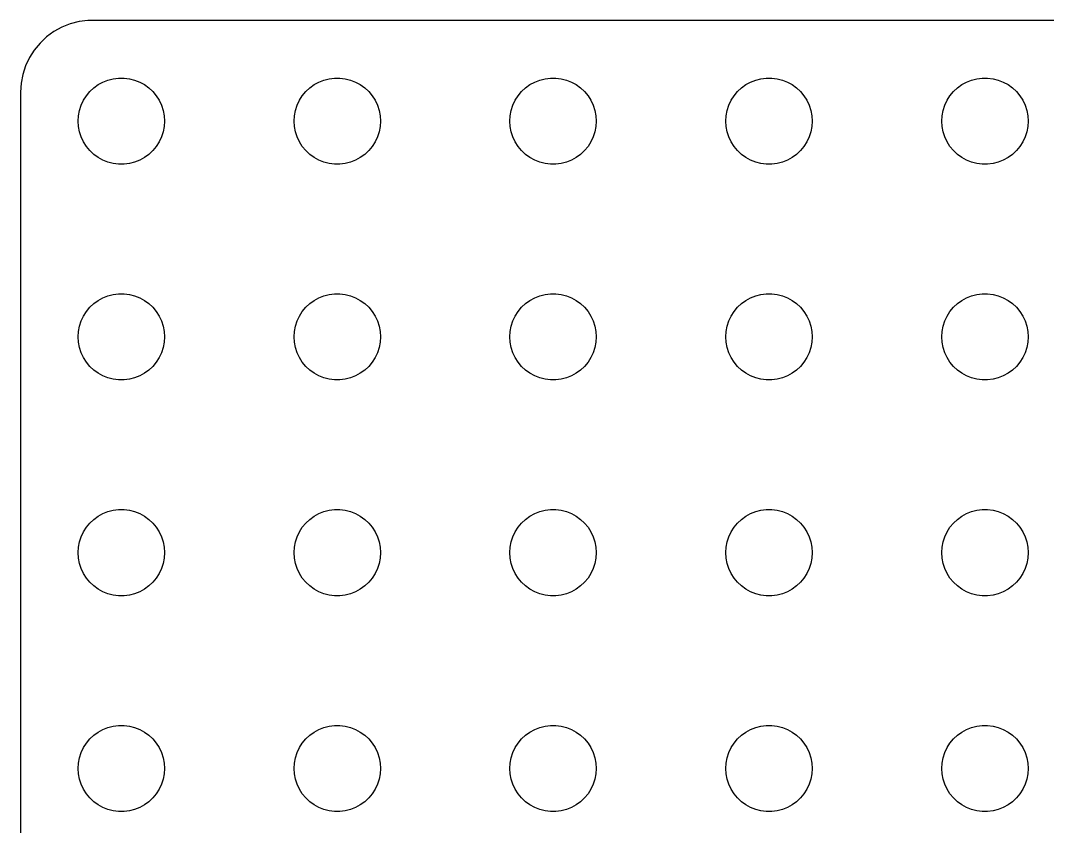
# Model space of a CAD drawing. Header units: metres. Extents: x -134 to 134, y 518 to 1078.
# Drawn here: x -134.5 to -63.2, y 680 to 736 of the extents above; entities that cross this region are included whole.
import ezdxf

# ---------------------------------------------------------------- set-up
doc = ezdxf.new("R2010")
doc.units = ezdxf.units.M

msp = doc.modelspace()

# ---------------------------------------------------------------- linework, layer by layer
for p, q in [((-131.045, 735.755), (-131.629, 735.524)), ((-130.437, 735.911), (-131.045, 735.755)), ((-129.814, 735.99), (-130.437, 735.911)), ((129.814, 735.99), (-129.814, 735.99)), ((-132.179, 735.222), (-132.687, 734.853)), ((-131.629, 735.524), (-132.179, 735.222)), ((-133.145, 734.423), (-133.545, 733.939)), ((-132.687, 734.853), (-133.145, 734.423)), ((-133.545, 733.939), (-133.882, 733.409)), ((-134.149, 732.841), (-134.343, 732.243)), ((-133.882, 733.409), (-134.149, 732.841)), ((-134.343, 732.243), (-134.461, 731.627)), ((-134.461, 731.627), (-134.5, 731)), ((-129.687, 731.054), (-129.412, 731.312)), ((-129.412, 731.312), (-129.107, 731.533)), ((-129.107, 731.533), (-128.777, 731.714)), ((-128.777, 731.714), (-128.427, 731.853)), ((-128.427, 731.853), (-128.062, 731.947)), ((-128.062, 731.947), (-127.688, 731.994)), ((-127.688, 731.994), (-127.312, 731.994)), ((-127.312, 731.994), (-126.938, 731.947)), ((-126.938, 731.947), (-126.573, 731.853)), ((-126.573, 731.853), (-126.223, 731.714)), ((-126.223, 731.714), (-125.893, 731.533)), ((-125.893, 731.533), (-125.588, 731.312)), ((-125.588, 731.312), (-125.313, 731.054)), ((-114.687, 731.054), (-114.412, 731.312)), ((-114.412, 731.312), (-114.107, 731.533)), ((-114.107, 731.533), (-113.777, 731.714)), ((-113.777, 731.714), (-113.427, 731.853)), ((-113.427, 731.853), (-113.062, 731.947)), ((-113.062, 731.947), (-112.688, 731.994)), ((-112.688, 731.994), (-112.312, 731.994)), ((-112.312, 731.994), (-111.938, 731.947)), ((-111.938, 731.947), (-111.573, 731.853)), ((-111.573, 731.853), (-111.223, 731.714)), ((-111.223, 731.714), (-110.893, 731.533)), ((-110.893, 731.533), (-110.588, 731.312)), ((-110.588, 731.312), (-110.313, 731.054)), ((-99.6869, 731.054), (-99.4123, 731.312)), ((-99.4123, 731.312), (-99.1075, 731.533)), ((-99.1075, 731.533), (-98.7773, 731.714)), ((-98.7773, 731.714), (-98.427, 731.853)), ((-98.427, 731.853), (-98.0621, 731.947)), ((-98.0621, 731.947), (-97.6884, 731.994)), ((-97.6884, 731.994), (-97.3116, 731.994)), ((-97.3116, 731.994), (-96.9379, 731.947)), ((-96.9379, 731.947), (-96.573, 731.853)), ((-96.573, 731.853), (-96.2227, 731.714)), ((-96.2227, 731.714), (-95.8925, 731.533)), ((-95.8925, 731.533), (-95.5877, 731.312)), ((-95.5877, 731.312), (-95.3131, 731.054)), ((-84.6869, 731.054), (-84.4123, 731.312)), ((-84.4123, 731.312), (-84.1075, 731.533)), ((-84.1075, 731.533), (-83.7773, 731.714)), ((-83.7773, 731.714), (-83.427, 731.853)), ((-83.427, 731.853), (-83.0621, 731.947)), ((-83.0621, 731.947), (-82.6884, 731.994)), ((-82.6884, 731.994), (-82.3116, 731.994)), ((-82.3116, 731.994), (-81.9379, 731.947)), ((-81.9379, 731.947), (-81.573, 731.853)), ((-81.573, 731.853), (-81.2227, 731.714)), ((-81.2227, 731.714), (-80.8925, 731.533)), ((-80.8925, 731.533), (-80.5877, 731.312)), ((-80.5877, 731.312), (-80.3131, 731.054)), ((-69.6869, 731.054), (-69.4123, 731.312)), ((-69.4123, 731.312), (-69.1075, 731.533)), ((-69.1075, 731.533), (-68.7773, 731.714)), ((-68.7773, 731.714), (-68.427, 731.853)), ((-68.427, 731.853), (-68.0621, 731.947)), ((-68.0621, 731.947), (-67.6884, 731.994)), ((-67.6884, 731.994), (-67.3116, 731.994)), ((-67.3116, 731.994), (-66.9379, 731.947)), ((-66.9379, 731.947), (-66.573, 731.853)), ((-66.573, 731.853), (-66.2227, 731.714)), ((-66.2227, 731.714), (-65.8925, 731.533)), ((-65.8925, 731.533), (-65.5877, 731.312)), ((-65.5877, 731.312), (-65.3131, 731.054)), ((-134.5, 731), (-134.5, 637)), ((-130.129, 730.445), (-129.927, 730.763)), ((-129.927, 730.763), (-129.687, 731.054)), ((-125.313, 731.054), (-125.073, 730.763)), ((-125.073, 730.763), (-124.871, 730.445)), ((-115.129, 730.445), (-114.927, 730.763)), ((-114.927, 730.763), (-114.687, 731.054)), ((-110.313, 731.054), (-110.073, 730.763)), ((-110.073, 730.763), (-109.871, 730.445)), ((-100.129, 730.445), (-99.927, 730.763)), ((-99.927, 730.763), (-99.6869, 731.054)), ((-95.3131, 731.054), (-95.073, 730.763)), ((-95.073, 730.763), (-94.8711, 730.445)), ((-85.1289, 730.445), (-84.927, 730.763)), ((-84.927, 730.763), (-84.6869, 731.054)), ((-80.3131, 731.054), (-80.073, 730.763)), ((-80.073, 730.763), (-79.8711, 730.445)), ((-70.1289, 730.445), (-69.927, 730.763)), ((-69.927, 730.763), (-69.6869, 731.054)), ((-65.3131, 731.054), (-65.073, 730.763)), ((-65.073, 730.763), (-64.8711, 730.445)), ((-130.406, 729.746), (-130.289, 730.104)), ((-130.289, 730.104), (-130.129, 730.445)), ((-124.871, 730.445), (-124.711, 730.104)), ((-124.711, 730.104), (-124.594, 729.746)), ((-115.406, 729.746), (-115.289, 730.104)), ((-115.289, 730.104), (-115.129, 730.445)), ((-109.871, 730.445), (-109.711, 730.104)), ((-109.711, 730.104), (-109.594, 729.746)), ((-100.406, 729.746), (-100.289, 730.104)), ((-100.289, 730.104), (-100.129, 730.445)), ((-94.8711, 730.445), (-94.7107, 730.104)), ((-94.7107, 730.104), (-94.5943, 729.746)), ((-85.4057, 729.746), (-85.2893, 730.104)), ((-85.2893, 730.104), (-85.1289, 730.445)), ((-79.8711, 730.445), (-79.7107, 730.104)), ((-79.7107, 730.104), (-79.5943, 729.746)), ((-70.4057, 729.746), (-70.2893, 730.104)), ((-70.2893, 730.104), (-70.1289, 730.445)), ((-64.8711, 730.445), (-64.7107, 730.104)), ((-64.7107, 730.104), (-64.5943, 729.746)), ((-130.5, 729), (-130.476, 729.376)), ((-130.476, 729.376), (-130.406, 729.746)), ((-124.594, 729.746), (-124.524, 729.376)), ((-124.524, 729.376), (-124.5, 729)), ((-115.5, 729), (-115.476, 729.376)), ((-115.476, 729.376), (-115.406, 729.746)), ((-109.594, 729.746), (-109.524, 729.376)), ((-109.524, 729.376), (-109.5, 729)), ((-100.5, 729), (-100.476, 729.376)), ((-100.476, 729.376), (-100.406, 729.746)), ((-94.5943, 729.746), (-94.5237, 729.376)), ((-94.5237, 729.376), (-94.5, 729)), ((-85.5, 729), (-85.4763, 729.376)), ((-85.4763, 729.376), (-85.4057, 729.746)), ((-79.5943, 729.746), (-79.5237, 729.376)), ((-79.5237, 729.376), (-79.5, 729)), ((-70.5, 729), (-70.4763, 729.376)), ((-70.4763, 729.376), (-70.4057, 729.746)), ((-64.5943, 729.746), (-64.5237, 729.376)), ((-64.5237, 729.376), (-64.5, 729)), ((-130.476, 728.624), (-130.5, 729)), ((-130.406, 728.254), (-130.476, 728.624)), ((-124.524, 728.624), (-124.594, 728.254)), ((-124.5, 729), (-124.524, 728.624)), ((-115.476, 728.624), (-115.5, 729)), ((-115.406, 728.254), (-115.476, 728.624)), ((-109.524, 728.624), (-109.594, 728.254)), ((-109.5, 729), (-109.524, 728.624)), ((-100.476, 728.624), (-100.5, 729)), ((-100.406, 728.254), (-100.476, 728.624)), ((-94.5237, 728.624), (-94.5943, 728.254)), ((-94.5, 729), (-94.5237, 728.624)), ((-85.4763, 728.624), (-85.5, 729)), ((-85.4057, 728.254), (-85.4763, 728.624)), ((-79.5237, 728.624), (-79.5943, 728.254)), ((-79.5, 729), (-79.5237, 728.624)), ((-70.4763, 728.624), (-70.5, 729)), ((-70.4057, 728.254), (-70.4763, 728.624)), ((-64.5237, 728.624), (-64.5943, 728.254)), ((-64.5, 729), (-64.5237, 728.624)), ((-130.289, 727.896), (-130.406, 728.254)), ((-130.129, 727.555), (-130.289, 727.896)), ((-124.711, 727.896), (-124.871, 727.555)), ((-124.594, 728.254), (-124.711, 727.896)), ((-115.289, 727.896), (-115.406, 728.254)), ((-115.129, 727.555), (-115.289, 727.896)), ((-109.711, 727.896), (-109.871, 727.555)), ((-109.594, 728.254), (-109.711, 727.896)), ((-100.289, 727.896), (-100.406, 728.254)), ((-100.129, 727.555), (-100.289, 727.896)), ((-94.7107, 727.896), (-94.8711, 727.555)), ((-94.5943, 728.254), (-94.7107, 727.896)), ((-85.2893, 727.896), (-85.4057, 728.254)), ((-85.1289, 727.555), (-85.2893, 727.896)), ((-79.7107, 727.896), (-79.8711, 727.555)), ((-79.5943, 728.254), (-79.7107, 727.896)), ((-70.2893, 727.896), (-70.4057, 728.254)), ((-70.1289, 727.555), (-70.2893, 727.896)), ((-64.7107, 727.896), (-64.8711, 727.555)), ((-64.5943, 728.254), (-64.7107, 727.896)), ((-129.927, 727.237), (-130.129, 727.555)), ((-129.687, 726.946), (-129.927, 727.237)), ((-125.073, 727.237), (-125.313, 726.946)), ((-124.871, 727.555), (-125.073, 727.237)), ((-114.927, 727.237), (-115.129, 727.555)), ((-114.687, 726.946), (-114.927, 727.237)), ((-110.073, 727.237), (-110.313, 726.946)), ((-109.871, 727.555), (-110.073, 727.237)), ((-99.927, 727.237), (-100.129, 727.555)), ((-99.6869, 726.946), (-99.927, 727.237)), ((-95.073, 727.237), (-95.3131, 726.946)), ((-94.8711, 727.555), (-95.073, 727.237)), ((-84.927, 727.237), (-85.1289, 727.555)), ((-84.6869, 726.946), (-84.927, 727.237)), ((-80.073, 727.237), (-80.3131, 726.946)), ((-79.8711, 727.555), (-80.073, 727.237)), ((-69.927, 727.237), (-70.1289, 727.555)), ((-69.6869, 726.946), (-69.927, 727.237)), ((-65.073, 727.237), (-65.3131, 726.946)), ((-64.8711, 727.555), (-65.073, 727.237)), ((-129.412, 726.688), (-129.687, 726.946)), ((-129.107, 726.467), (-129.412, 726.688)), ((-128.777, 726.286), (-129.107, 726.467)), ((-125.893, 726.467), (-126.223, 726.286)), ((-125.588, 726.688), (-125.893, 726.467)), ((-125.313, 726.946), (-125.588, 726.688)), ((-114.412, 726.688), (-114.687, 726.946)), ((-114.107, 726.467), (-114.412, 726.688)), ((-113.777, 726.286), (-114.107, 726.467)), ((-110.893, 726.467), (-111.223, 726.286)), ((-110.588, 726.688), (-110.893, 726.467)), ((-110.313, 726.946), (-110.588, 726.688)), ((-99.4123, 726.688), (-99.6869, 726.946)), ((-99.1075, 726.467), (-99.4123, 726.688)), ((-98.7773, 726.286), (-99.1075, 726.467)), ((-95.8925, 726.467), (-96.2227, 726.286)), ((-95.5877, 726.688), (-95.8925, 726.467)), ((-95.3131, 726.946), (-95.5877, 726.688)), ((-84.4123, 726.688), (-84.6869, 726.946)), ((-84.1075, 726.467), (-84.4123, 726.688)), ((-83.7773, 726.286), (-84.1075, 726.467)), ((-80.8925, 726.467), (-81.2227, 726.286)), ((-80.5877, 726.688), (-80.8925, 726.467)), ((-80.3131, 726.946), (-80.5877, 726.688)), ((-69.4123, 726.688), (-69.6869, 726.946)), ((-69.1075, 726.467), (-69.4123, 726.688)), ((-68.7773, 726.286), (-69.1075, 726.467)), ((-65.8925, 726.467), (-66.2227, 726.286)), ((-65.5877, 726.688), (-65.8925, 726.467)), ((-65.3131, 726.946), (-65.5877, 726.688)), ((-128.427, 726.147), (-128.777, 726.286)), ((-128.062, 726.053), (-128.427, 726.147)), ((-127.688, 726.006), (-128.062, 726.053)), ((-127.312, 726.006), (-127.688, 726.006)), ((-126.938, 726.053), (-127.312, 726.006)), ((-126.573, 726.147), (-126.938, 726.053)), ((-126.223, 726.286), (-126.573, 726.147)), ((-113.427, 726.147), (-113.777, 726.286)), ((-113.062, 726.053), (-113.427, 726.147)), ((-112.688, 726.006), (-113.062, 726.053)), ((-112.312, 726.006), (-112.688, 726.006)), ((-111.938, 726.053), (-112.312, 726.006)), ((-111.573, 726.147), (-111.938, 726.053)), ((-111.223, 726.286), (-111.573, 726.147)), ((-98.427, 726.147), (-98.7773, 726.286)), ((-98.0621, 726.053), (-98.427, 726.147)), ((-97.6884, 726.006), (-98.0621, 726.053)), ((-97.3116, 726.006), (-97.6884, 726.006)), ((-96.9379, 726.053), (-97.3116, 726.006)), ((-96.573, 726.147), (-96.9379, 726.053)), ((-96.2227, 726.286), (-96.573, 726.147)), ((-83.427, 726.147), (-83.7773, 726.286)), ((-83.0621, 726.053), (-83.427, 726.147)), ((-82.6884, 726.006), (-83.0621, 726.053)), ((-82.3116, 726.006), (-82.6884, 726.006)), ((-81.9379, 726.053), (-82.3116, 726.006)), ((-81.573, 726.147), (-81.9379, 726.053)), ((-81.2227, 726.286), (-81.573, 726.147)), ((-68.427, 726.147), (-68.7773, 726.286)), ((-68.0621, 726.053), (-68.427, 726.147)), ((-67.6884, 726.006), (-68.0621, 726.053)), ((-67.3116, 726.006), (-67.6884, 726.006)), ((-66.9379, 726.053), (-67.3116, 726.006)), ((-66.573, 726.147), (-66.9379, 726.053)), ((-66.2227, 726.286), (-66.573, 726.147)), ((-129.687, 716.054), (-129.412, 716.312)), ((-129.412, 716.312), (-129.107, 716.533)), ((-129.107, 716.533), (-128.777, 716.714)), ((-128.777, 716.714), (-128.427, 716.853)), ((-128.427, 716.853), (-128.062, 716.947)), ((-128.062, 716.947), (-127.688, 716.994)), ((-127.688, 716.994), (-127.312, 716.994)), ((-127.312, 716.994), (-126.938, 716.947)), ((-126.938, 716.947), (-126.573, 716.853)), ((-126.573, 716.853), (-126.223, 716.714)), ((-126.223, 716.714), (-125.893, 716.533)), ((-125.893, 716.533), (-125.588, 716.312)), ((-125.588, 716.312), (-125.313, 716.054)), ((-114.687, 716.054), (-114.412, 716.312)), ((-114.412, 716.312), (-114.107, 716.533)), ((-114.107, 716.533), (-113.777, 716.714)), ((-113.777, 716.714), (-113.427, 716.853)), ((-113.427, 716.853), (-113.062, 716.947)), ((-113.062, 716.947), (-112.688, 716.994)), ((-112.688, 716.994), (-112.312, 716.994)), ((-112.312, 716.994), (-111.938, 716.947)), ((-111.938, 716.947), (-111.573, 716.853)), ((-111.573, 716.853), (-111.223, 716.714)), ((-111.223, 716.714), (-110.893, 716.533)), ((-110.893, 716.533), (-110.588, 716.312)), ((-110.588, 716.312), (-110.313, 716.054)), ((-99.6869, 716.054), (-99.4123, 716.312)), ((-99.4123, 716.312), (-99.1075, 716.533)), ((-99.1075, 716.533), (-98.7773, 716.714)), ((-98.7773, 716.714), (-98.427, 716.853)), ((-98.427, 716.853), (-98.0621, 716.947)), ((-98.0621, 716.947), (-97.6884, 716.994)), ((-97.6884, 716.994), (-97.3116, 716.994)), ((-97.3116, 716.994), (-96.9379, 716.947)), ((-96.9379, 716.947), (-96.573, 716.853)), ((-96.573, 716.853), (-96.2227, 716.714)), ((-96.2227, 716.714), (-95.8925, 716.533)), ((-95.8925, 716.533), (-95.5877, 716.312)), ((-95.5877, 716.312), (-95.3131, 716.054)), ((-84.6869, 716.054), (-84.4123, 716.312)), ((-84.4123, 716.312), (-84.1075, 716.533)), ((-84.1075, 716.533), (-83.7773, 716.714)), ((-83.7773, 716.714), (-83.427, 716.853)), ((-83.427, 716.853), (-83.0621, 716.947)), ((-83.0621, 716.947), (-82.6884, 716.994)), ((-82.6884, 716.994), (-82.3116, 716.994)), ((-82.3116, 716.994), (-81.9379, 716.947)), ((-81.9379, 716.947), (-81.573, 716.853)), ((-81.573, 716.853), (-81.2227, 716.714)), ((-81.2227, 716.714), (-80.8925, 716.533)), ((-80.8925, 716.533), (-80.5877, 716.312)), ((-80.5877, 716.312), (-80.3131, 716.054)), ((-69.6869, 716.054), (-69.4123, 716.312)), ((-69.4123, 716.312), (-69.1075, 716.533)), ((-69.1075, 716.533), (-68.7773, 716.714)), ((-68.7773, 716.714), (-68.427, 716.853)), ((-68.427, 716.853), (-68.0621, 716.947)), ((-68.0621, 716.947), (-67.6884, 716.994)), ((-67.6884, 716.994), (-67.3116, 716.994)), ((-67.3116, 716.994), (-66.9379, 716.947)), ((-66.9379, 716.947), (-66.573, 716.853)), ((-66.573, 716.853), (-66.2227, 716.714)), ((-66.2227, 716.714), (-65.8925, 716.533)), ((-65.8925, 716.533), (-65.5877, 716.312)), ((-65.5877, 716.312), (-65.3131, 716.054)), ((-130.129, 715.445), (-129.927, 715.763)), ((-129.927, 715.763), (-129.687, 716.054)), ((-125.313, 716.054), (-125.073, 715.763)), ((-125.073, 715.763), (-124.871, 715.445)), ((-115.129, 715.445), (-114.927, 715.763)), ((-114.927, 715.763), (-114.687, 716.054)), ((-110.313, 716.054), (-110.073, 715.763)), ((-110.073, 715.763), (-109.871, 715.445)), ((-100.129, 715.445), (-99.927, 715.763)), ((-99.927, 715.763), (-99.6869, 716.054)), ((-95.3131, 716.054), (-95.073, 715.763)), ((-95.073, 715.763), (-94.8711, 715.445)), ((-85.1289, 715.445), (-84.927, 715.763)), ((-84.927, 715.763), (-84.6869, 716.054)), ((-80.3131, 716.054), (-80.073, 715.763)), ((-80.073, 715.763), (-79.8711, 715.445)), ((-70.1289, 715.445), (-69.927, 715.763)), ((-69.927, 715.763), (-69.6869, 716.054)), ((-65.3131, 716.054), (-65.073, 715.763)), ((-65.073, 715.763), (-64.8711, 715.445)), ((-130.406, 714.746), (-130.289, 715.104)), ((-130.289, 715.104), (-130.129, 715.445)), ((-124.871, 715.445), (-124.711, 715.104)), ((-124.711, 715.104), (-124.594, 714.746)), ((-115.406, 714.746), (-115.289, 715.104)), ((-115.289, 715.104), (-115.129, 715.445)), ((-109.871, 715.445), (-109.711, 715.104)), ((-109.711, 715.104), (-109.594, 714.746)), ((-100.406, 714.746), (-100.289, 715.104)), ((-100.289, 715.104), (-100.129, 715.445)), ((-94.8711, 715.445), (-94.7107, 715.104)), ((-94.7107, 715.104), (-94.5943, 714.746)), ((-85.4057, 714.746), (-85.2893, 715.104)), ((-85.2893, 715.104), (-85.1289, 715.445)), ((-79.8711, 715.445), (-79.7107, 715.104)), ((-79.7107, 715.104), (-79.5943, 714.746)), ((-70.4057, 714.746), (-70.2893, 715.104)), ((-70.2893, 715.104), (-70.1289, 715.445)), ((-64.8711, 715.445), (-64.7107, 715.104)), ((-64.7107, 715.104), (-64.5943, 714.746)), ((-130.5, 714), (-130.476, 714.376)), ((-130.476, 714.376), (-130.406, 714.746)), ((-124.594, 714.746), (-124.524, 714.376)), ((-124.524, 714.376), (-124.5, 714)), ((-115.5, 714), (-115.476, 714.376)), ((-115.476, 714.376), (-115.406, 714.746)), ((-109.594, 714.746), (-109.524, 714.376)), ((-109.524, 714.376), (-109.5, 714)), ((-100.5, 714), (-100.476, 714.376)), ((-100.476, 714.376), (-100.406, 714.746)), ((-94.5943, 714.746), (-94.5237, 714.376)), ((-94.5237, 714.376), (-94.5, 714)), ((-85.5, 714), (-85.4763, 714.376)), ((-85.4763, 714.376), (-85.4057, 714.746)), ((-79.5943, 714.746), (-79.5237, 714.376)), ((-79.5237, 714.376), (-79.5, 714)), ((-70.5, 714), (-70.4763, 714.376)), ((-70.4763, 714.376), (-70.4057, 714.746)), ((-64.5943, 714.746), (-64.5237, 714.376)), ((-64.5237, 714.376), (-64.5, 714)), ((-130.476, 713.624), (-130.5, 714)), ((-130.406, 713.254), (-130.476, 713.624)), ((-124.524, 713.624), (-124.594, 713.254)), ((-124.5, 714), (-124.524, 713.624)), ((-115.476, 713.624), (-115.5, 714)), ((-115.406, 713.254), (-115.476, 713.624)), ((-109.524, 713.624), (-109.594, 713.254)), ((-109.5, 714), (-109.524, 713.624)), ((-100.476, 713.624), (-100.5, 714)), ((-100.406, 713.254), (-100.476, 713.624)), ((-94.5237, 713.624), (-94.5943, 713.254)), ((-94.5, 714), (-94.5237, 713.624)), ((-85.4763, 713.624), (-85.5, 714)), ((-85.4057, 713.254), (-85.4763, 713.624)), ((-79.5237, 713.624), (-79.5943, 713.254)), ((-79.5, 714), (-79.5237, 713.624)), ((-70.4763, 713.624), (-70.5, 714)), ((-70.4057, 713.254), (-70.4763, 713.624)), ((-64.5237, 713.624), (-64.5943, 713.254)), ((-64.5, 714), (-64.5237, 713.624)), ((-130.289, 712.896), (-130.406, 713.254)), ((-130.129, 712.555), (-130.289, 712.896)), ((-124.711, 712.896), (-124.871, 712.555)), ((-124.594, 713.254), (-124.711, 712.896)), ((-115.289, 712.896), (-115.406, 713.254)), ((-115.129, 712.555), (-115.289, 712.896)), ((-109.711, 712.896), (-109.871, 712.555)), ((-109.594, 713.254), (-109.711, 712.896)), ((-100.289, 712.896), (-100.406, 713.254)), ((-100.129, 712.555), (-100.289, 712.896)), ((-94.7107, 712.896), (-94.8711, 712.555)), ((-94.5943, 713.254), (-94.7107, 712.896)), ((-85.2893, 712.896), (-85.4057, 713.254)), ((-85.1289, 712.555), (-85.2893, 712.896)), ((-79.7107, 712.896), (-79.8711, 712.555)), ((-79.5943, 713.254), (-79.7107, 712.896)), ((-70.2893, 712.896), (-70.4057, 713.254)), ((-70.1289, 712.555), (-70.2893, 712.896)), ((-64.7107, 712.896), (-64.8711, 712.555)), ((-64.5943, 713.254), (-64.7107, 712.896)), ((-129.927, 712.237), (-130.129, 712.555)), ((-129.687, 711.946), (-129.927, 712.237)), ((-125.073, 712.237), (-125.313, 711.946)), ((-124.871, 712.555), (-125.073, 712.237)), ((-114.927, 712.237), (-115.129, 712.555)), ((-114.687, 711.946), (-114.927, 712.237)), ((-110.073, 712.237), (-110.313, 711.946)), ((-109.871, 712.555), (-110.073, 712.237)), ((-99.927, 712.237), (-100.129, 712.555)), ((-99.6869, 711.946), (-99.927, 712.237)), ((-95.073, 712.237), (-95.3131, 711.946)), ((-94.8711, 712.555), (-95.073, 712.237)), ((-84.927, 712.237), (-85.1289, 712.555)), ((-84.6869, 711.946), (-84.927, 712.237)), ((-80.073, 712.237), (-80.3131, 711.946)), ((-79.8711, 712.555), (-80.073, 712.237)), ((-69.927, 712.237), (-70.1289, 712.555)), ((-69.6869, 711.946), (-69.927, 712.237)), ((-65.073, 712.237), (-65.3131, 711.946)), ((-64.8711, 712.555), (-65.073, 712.237)), ((-129.412, 711.688), (-129.687, 711.946)), ((-129.107, 711.467), (-129.412, 711.688)), ((-128.777, 711.286), (-129.107, 711.467)), ((-125.893, 711.467), (-126.223, 711.286)), ((-125.588, 711.688), (-125.893, 711.467)), ((-125.313, 711.946), (-125.588, 711.688)), ((-114.412, 711.688), (-114.687, 711.946)), ((-114.107, 711.467), (-114.412, 711.688)), ((-113.777, 711.286), (-114.107, 711.467)), ((-110.893, 711.467), (-111.223, 711.286)), ((-110.588, 711.688), (-110.893, 711.467)), ((-110.313, 711.946), (-110.588, 711.688)), ((-99.4123, 711.688), (-99.6869, 711.946)), ((-99.1075, 711.467), (-99.4123, 711.688)), ((-98.7773, 711.286), (-99.1075, 711.467)), ((-95.8925, 711.467), (-96.2227, 711.286)), ((-95.5877, 711.688), (-95.8925, 711.467)), ((-95.3131, 711.946), (-95.5877, 711.688)), ((-84.4123, 711.688), (-84.6869, 711.946)), ((-84.1075, 711.467), (-84.4123, 711.688)), ((-83.7773, 711.286), (-84.1075, 711.467)), ((-80.8925, 711.467), (-81.2227, 711.286)), ((-80.5877, 711.688), (-80.8925, 711.467)), ((-80.3131, 711.946), (-80.5877, 711.688)), ((-69.4123, 711.688), (-69.6869, 711.946)), ((-69.1075, 711.467), (-69.4123, 711.688)), ((-68.7773, 711.286), (-69.1075, 711.467)), ((-65.8925, 711.467), (-66.2227, 711.286)), ((-65.5877, 711.688), (-65.8925, 711.467)), ((-65.3131, 711.946), (-65.5877, 711.688)), ((-128.427, 711.147), (-128.777, 711.286)), ((-128.062, 711.053), (-128.427, 711.147)), ((-127.688, 711.006), (-128.062, 711.053)), ((-127.312, 711.006), (-127.688, 711.006)), ((-126.938, 711.053), (-127.312, 711.006)), ((-126.573, 711.147), (-126.938, 711.053)), ((-126.223, 711.286), (-126.573, 711.147)), ((-113.427, 711.147), (-113.777, 711.286)), ((-113.062, 711.053), (-113.427, 711.147)), ((-112.688, 711.006), (-113.062, 711.053)), ((-112.312, 711.006), (-112.688, 711.006)), ((-111.938, 711.053), (-112.312, 711.006)), ((-111.573, 711.147), (-111.938, 711.053)), ((-111.223, 711.286), (-111.573, 711.147)), ((-98.427, 711.147), (-98.7773, 711.286)), ((-98.0621, 711.053), (-98.427, 711.147)), ((-97.6884, 711.006), (-98.0621, 711.053)), ((-97.3116, 711.006), (-97.6884, 711.006)), ((-96.9379, 711.053), (-97.3116, 711.006)), ((-96.573, 711.147), (-96.9379, 711.053)), ((-96.2227, 711.286), (-96.573, 711.147)), ((-83.427, 711.147), (-83.7773, 711.286)), ((-83.0621, 711.053), (-83.427, 711.147)), ((-82.6884, 711.006), (-83.0621, 711.053)), ((-82.3116, 711.006), (-82.6884, 711.006)), ((-81.9379, 711.053), (-82.3116, 711.006)), ((-81.573, 711.147), (-81.9379, 711.053)), ((-81.2227, 711.286), (-81.573, 711.147)), ((-68.427, 711.147), (-68.7773, 711.286)), ((-68.0621, 711.053), (-68.427, 711.147)), ((-67.6884, 711.006), (-68.0621, 711.053)), ((-67.3116, 711.006), (-67.6884, 711.006)), ((-66.9379, 711.053), (-67.3116, 711.006)), ((-66.573, 711.147), (-66.9379, 711.053)), ((-66.2227, 711.286), (-66.573, 711.147)), ((-129.412, 701.312), (-129.107, 701.533)), ((-129.107, 701.533), (-128.777, 701.714)), ((-128.777, 701.714), (-128.427, 701.853)), ((-128.427, 701.853), (-128.062, 701.947)), ((-128.062, 701.947), (-127.688, 701.994)), ((-127.688, 701.994), (-127.312, 701.994)), ((-127.312, 701.994), (-126.938, 701.947)), ((-126.938, 701.947), (-126.573, 701.853)), ((-126.573, 701.853), (-126.223, 701.714)), ((-126.223, 701.714), (-125.893, 701.533)), ((-125.893, 701.533), (-125.588, 701.312)), ((-114.412, 701.312), (-114.107, 701.533)), ((-114.107, 701.533), (-113.777, 701.714)), ((-113.777, 701.714), (-113.427, 701.853)), ((-113.427, 701.853), (-113.062, 701.947)), ((-113.062, 701.947), (-112.688, 701.994)), ((-112.688, 701.994), (-112.312, 701.994)), ((-112.312, 701.994), (-111.938, 701.947)), ((-111.938, 701.947), (-111.573, 701.853)), ((-111.573, 701.853), (-111.223, 701.714)), ((-111.223, 701.714), (-110.893, 701.533)), ((-110.893, 701.533), (-110.588, 701.312)), ((-99.4123, 701.312), (-99.1075, 701.533)), ((-99.1075, 701.533), (-98.7773, 701.714)), ((-98.7773, 701.714), (-98.427, 701.853)), ((-98.427, 701.853), (-98.0621, 701.947)), ((-98.0621, 701.947), (-97.6884, 701.994)), ((-97.6884, 701.994), (-97.3116, 701.994)), ((-97.3116, 701.994), (-96.9379, 701.947)), ((-96.9379, 701.947), (-96.573, 701.853)), ((-96.573, 701.853), (-96.2227, 701.714)), ((-96.2227, 701.714), (-95.8925, 701.533)), ((-95.8925, 701.533), (-95.5877, 701.312)), ((-84.4123, 701.312), (-84.1075, 701.533)), ((-84.1075, 701.533), (-83.7773, 701.714)), ((-83.7773, 701.714), (-83.427, 701.853)), ((-83.427, 701.853), (-83.0621, 701.947)), ((-83.0621, 701.947), (-82.6884, 701.994)), ((-82.6884, 701.994), (-82.3116, 701.994)), ((-82.3116, 701.994), (-81.9379, 701.947)), ((-81.9379, 701.947), (-81.573, 701.853)), ((-81.573, 701.853), (-81.2227, 701.714)), ((-81.2227, 701.714), (-80.8925, 701.533)), ((-80.8925, 701.533), (-80.5877, 701.312)), ((-69.4123, 701.312), (-69.1075, 701.533)), ((-69.1075, 701.533), (-68.7773, 701.714)), ((-68.7773, 701.714), (-68.427, 701.853)), ((-68.427, 701.853), (-68.0621, 701.947)), ((-68.0621, 701.947), (-67.6884, 701.994)), ((-67.6884, 701.994), (-67.3116, 701.994)), ((-67.3116, 701.994), (-66.9379, 701.947)), ((-66.9379, 701.947), (-66.573, 701.853)), ((-66.573, 701.853), (-66.2227, 701.714)), ((-66.2227, 701.714), (-65.8925, 701.533)), ((-65.8925, 701.533), (-65.5877, 701.312)), ((-130.129, 700.445), (-129.927, 700.763)), ((-129.927, 700.763), (-129.687, 701.054)), ((-129.687, 701.054), (-129.412, 701.312)), ((-125.588, 701.312), (-125.313, 701.054)), ((-125.313, 701.054), (-125.073, 700.763)), ((-125.073, 700.763), (-124.871, 700.445)), ((-115.129, 700.445), (-114.927, 700.763)), ((-114.927, 700.763), (-114.687, 701.054)), ((-114.687, 701.054), (-114.412, 701.312)), ((-110.588, 701.312), (-110.313, 701.054)), ((-110.313, 701.054), (-110.073, 700.763)), ((-110.073, 700.763), (-109.871, 700.445)), ((-100.129, 700.445), (-99.927, 700.763)), ((-99.927, 700.763), (-99.6869, 701.054)), ((-99.6869, 701.054), (-99.4123, 701.312)), ((-95.5877, 701.312), (-95.3131, 701.054)), ((-95.3131, 701.054), (-95.073, 700.763)), ((-95.073, 700.763), (-94.8711, 700.445)), ((-85.1289, 700.445), (-84.927, 700.763)), ((-84.927, 700.763), (-84.6869, 701.054)), ((-84.6869, 701.054), (-84.4123, 701.312)), ((-80.5877, 701.312), (-80.3131, 701.054)), ((-80.3131, 701.054), (-80.073, 700.763)), ((-80.073, 700.763), (-79.8711, 700.445)), ((-70.1289, 700.445), (-69.927, 700.763)), ((-69.927, 700.763), (-69.6869, 701.054)), ((-69.6869, 701.054), (-69.4123, 701.312)), ((-65.5877, 701.312), (-65.3131, 701.054)), ((-65.3131, 701.054), (-65.073, 700.763)), ((-65.073, 700.763), (-64.8711, 700.445)), ((-130.406, 699.746), (-130.289, 700.104)), ((-130.289, 700.104), (-130.129, 700.445)), ((-124.871, 700.445), (-124.711, 700.104)), ((-124.711, 700.104), (-124.594, 699.746)), ((-115.406, 699.746), (-115.289, 700.104)), ((-115.289, 700.104), (-115.129, 700.445)), ((-109.871, 700.445), (-109.711, 700.104)), ((-109.711, 700.104), (-109.594, 699.746)), ((-100.406, 699.746), (-100.289, 700.104)), ((-100.289, 700.104), (-100.129, 700.445)), ((-94.8711, 700.445), (-94.7107, 700.104)), ((-94.7107, 700.104), (-94.5943, 699.746)), ((-85.4057, 699.746), (-85.2893, 700.104)), ((-85.2893, 700.104), (-85.1289, 700.445)), ((-79.8711, 700.445), (-79.7107, 700.104)), ((-79.7107, 700.104), (-79.5943, 699.746)), ((-70.4057, 699.746), (-70.2893, 700.104)), ((-70.2893, 700.104), (-70.1289, 700.445)), ((-64.8711, 700.445), (-64.7107, 700.104)), ((-64.7107, 700.104), (-64.5943, 699.746)), ((-130.5, 699), (-130.476, 699.376)), ((-130.476, 699.376), (-130.406, 699.746)), ((-124.594, 699.746), (-124.524, 699.376)), ((-124.524, 699.376), (-124.5, 699)), ((-115.5, 699), (-115.476, 699.376)), ((-115.476, 699.376), (-115.406, 699.746)), ((-109.594, 699.746), (-109.524, 699.376)), ((-109.524, 699.376), (-109.5, 699)), ((-100.5, 699), (-100.476, 699.376)), ((-100.476, 699.376), (-100.406, 699.746)), ((-94.5943, 699.746), (-94.5237, 699.376)), ((-94.5237, 699.376), (-94.5, 699)), ((-85.5, 699), (-85.4763, 699.376)), ((-85.4763, 699.376), (-85.4057, 699.746)), ((-79.5943, 699.746), (-79.5237, 699.376)), ((-79.5237, 699.376), (-79.5, 699)), ((-70.5, 699), (-70.4763, 699.376)), ((-70.4763, 699.376), (-70.4057, 699.746)), ((-64.5943, 699.746), (-64.5237, 699.376)), ((-64.5237, 699.376), (-64.5, 699)), ((-130.476, 698.624), (-130.5, 699)), ((-130.406, 698.254), (-130.476, 698.624)), ((-124.524, 698.624), (-124.594, 698.254)), ((-124.5, 699), (-124.524, 698.624)), ((-115.476, 698.624), (-115.5, 699)), ((-115.406, 698.254), (-115.476, 698.624)), ((-109.524, 698.624), (-109.594, 698.254)), ((-109.5, 699), (-109.524, 698.624)), ((-100.476, 698.624), (-100.5, 699)), ((-100.406, 698.254), (-100.476, 698.624)), ((-94.5237, 698.624), (-94.5943, 698.254)), ((-94.5, 699), (-94.5237, 698.624)), ((-85.4763, 698.624), (-85.5, 699)), ((-85.4057, 698.254), (-85.4763, 698.624)), ((-79.5237, 698.624), (-79.5943, 698.254)), ((-79.5, 699), (-79.5237, 698.624)), ((-70.4763, 698.624), (-70.5, 699)), ((-70.4057, 698.254), (-70.4763, 698.624)), ((-64.5237, 698.624), (-64.5943, 698.254)), ((-64.5, 699), (-64.5237, 698.624)), ((-130.289, 697.896), (-130.406, 698.254)), ((-130.129, 697.555), (-130.289, 697.896)), ((-124.711, 697.896), (-124.871, 697.555)), ((-124.594, 698.254), (-124.711, 697.896)), ((-115.289, 697.896), (-115.406, 698.254)), ((-115.129, 697.555), (-115.289, 697.896)), ((-109.711, 697.896), (-109.871, 697.555)), ((-109.594, 698.254), (-109.711, 697.896)), ((-100.289, 697.896), (-100.406, 698.254)), ((-100.129, 697.555), (-100.289, 697.896)), ((-94.7107, 697.896), (-94.8711, 697.555)), ((-94.5943, 698.254), (-94.7107, 697.896)), ((-85.2893, 697.896), (-85.4057, 698.254)), ((-85.1289, 697.555), (-85.2893, 697.896)), ((-79.7107, 697.896), (-79.8711, 697.555)), ((-79.5943, 698.254), (-79.7107, 697.896)), ((-70.2893, 697.896), (-70.4057, 698.254)), ((-70.1289, 697.555), (-70.2893, 697.896)), ((-64.7107, 697.896), (-64.8711, 697.555)), ((-64.5943, 698.254), (-64.7107, 697.896)), ((-129.927, 697.237), (-130.129, 697.555)), ((-129.687, 696.946), (-129.927, 697.237)), ((-125.073, 697.237), (-125.313, 696.946)), ((-124.871, 697.555), (-125.073, 697.237)), ((-114.927, 697.237), (-115.129, 697.555)), ((-114.687, 696.946), (-114.927, 697.237)), ((-110.073, 697.237), (-110.313, 696.946)), ((-109.871, 697.555), (-110.073, 697.237)), ((-99.927, 697.237), (-100.129, 697.555)), ((-99.6869, 696.946), (-99.927, 697.237)), ((-95.073, 697.237), (-95.3131, 696.946)), ((-94.8711, 697.555), (-95.073, 697.237)), ((-84.927, 697.237), (-85.1289, 697.555)), ((-84.6869, 696.946), (-84.927, 697.237)), ((-80.073, 697.237), (-80.3131, 696.946)), ((-79.8711, 697.555), (-80.073, 697.237)), ((-69.927, 697.237), (-70.1289, 697.555)), ((-69.6869, 696.946), (-69.927, 697.237)), ((-65.073, 697.237), (-65.3131, 696.946)), ((-64.8711, 697.555), (-65.073, 697.237)), ((-129.412, 696.688), (-129.687, 696.946)), ((-129.107, 696.467), (-129.412, 696.688)), ((-128.777, 696.286), (-129.107, 696.467)), ((-125.893, 696.467), (-126.223, 696.286)), ((-125.588, 696.688), (-125.893, 696.467)), ((-125.313, 696.946), (-125.588, 696.688)), ((-114.412, 696.688), (-114.687, 696.946)), ((-114.107, 696.467), (-114.412, 696.688)), ((-113.777, 696.286), (-114.107, 696.467)), ((-110.893, 696.467), (-111.223, 696.286)), ((-110.588, 696.688), (-110.893, 696.467)), ((-110.313, 696.946), (-110.588, 696.688)), ((-99.4123, 696.688), (-99.6869, 696.946)), ((-99.1075, 696.467), (-99.4123, 696.688)), ((-98.7773, 696.286), (-99.1075, 696.467)), ((-95.8925, 696.467), (-96.2227, 696.286)), ((-95.5877, 696.688), (-95.8925, 696.467)), ((-95.3131, 696.946), (-95.5877, 696.688)), ((-84.4123, 696.688), (-84.6869, 696.946)), ((-84.1075, 696.467), (-84.4123, 696.688)), ((-83.7773, 696.286), (-84.1075, 696.467)), ((-80.8925, 696.467), (-81.2227, 696.286)), ((-80.5877, 696.688), (-80.8925, 696.467)), ((-80.3131, 696.946), (-80.5877, 696.688)), ((-69.4123, 696.688), (-69.6869, 696.946)), ((-69.1075, 696.467), (-69.4123, 696.688)), ((-68.7773, 696.286), (-69.1075, 696.467)), ((-65.8925, 696.467), (-66.2227, 696.286)), ((-65.5877, 696.688), (-65.8925, 696.467)), ((-65.3131, 696.946), (-65.5877, 696.688)), ((-128.427, 696.147), (-128.777, 696.286)), ((-128.062, 696.053), (-128.427, 696.147)), ((-127.688, 696.006), (-128.062, 696.053)), ((-127.312, 696.006), (-127.688, 696.006)), ((-126.938, 696.053), (-127.312, 696.006)), ((-126.573, 696.147), (-126.938, 696.053)), ((-126.223, 696.286), (-126.573, 696.147)), ((-113.427, 696.147), (-113.777, 696.286)), ((-113.062, 696.053), (-113.427, 696.147)), ((-112.688, 696.006), (-113.062, 696.053)), ((-112.312, 696.006), (-112.688, 696.006)), ((-111.938, 696.053), (-112.312, 696.006)), ((-111.573, 696.147), (-111.938, 696.053)), ((-111.223, 696.286), (-111.573, 696.147)), ((-98.427, 696.147), (-98.7773, 696.286)), ((-98.0621, 696.053), (-98.427, 696.147)), ((-97.6884, 696.006), (-98.0621, 696.053)), ((-97.3116, 696.006), (-97.6884, 696.006)), ((-96.9379, 696.053), (-97.3116, 696.006)), ((-96.573, 696.147), (-96.9379, 696.053)), ((-96.2227, 696.286), (-96.573, 696.147)), ((-83.427, 696.147), (-83.7773, 696.286)), ((-83.0621, 696.053), (-83.427, 696.147)), ((-82.6884, 696.006), (-83.0621, 696.053)), ((-82.3116, 696.006), (-82.6884, 696.006)), ((-81.9379, 696.053), (-82.3116, 696.006)), ((-81.573, 696.147), (-81.9379, 696.053)), ((-81.2227, 696.286), (-81.573, 696.147)), ((-68.427, 696.147), (-68.7773, 696.286)), ((-68.0621, 696.053), (-68.427, 696.147)), ((-67.6884, 696.006), (-68.0621, 696.053)), ((-67.3116, 696.006), (-67.6884, 696.006)), ((-66.9379, 696.053), (-67.3116, 696.006)), ((-66.573, 696.147), (-66.9379, 696.053)), ((-66.2227, 696.286), (-66.573, 696.147)), ((-129.412, 686.312), (-129.107, 686.533)), ((-129.107, 686.533), (-128.777, 686.714)), ((-128.777, 686.714), (-128.427, 686.853)), ((-128.427, 686.853), (-128.062, 686.947)), ((-128.062, 686.947), (-127.688, 686.994)), ((-127.688, 686.994), (-127.312, 686.994)), ((-127.312, 686.994), (-126.938, 686.947)), ((-126.938, 686.947), (-126.573, 686.853)), ((-126.573, 686.853), (-126.223, 686.714)), ((-126.223, 686.714), (-125.893, 686.533)), ((-125.893, 686.533), (-125.588, 686.312)), ((-114.412, 686.312), (-114.107, 686.533)), ((-114.107, 686.533), (-113.777, 686.714)), ((-113.777, 686.714), (-113.427, 686.853)), ((-113.427, 686.853), (-113.062, 686.947)), ((-113.062, 686.947), (-112.688, 686.994)), ((-112.688, 686.994), (-112.312, 686.994)), ((-112.312, 686.994), (-111.938, 686.947)), ((-111.938, 686.947), (-111.573, 686.853)), ((-111.573, 686.853), (-111.223, 686.714)), ((-111.223, 686.714), (-110.893, 686.533)), ((-110.893, 686.533), (-110.588, 686.312)), ((-99.4123, 686.312), (-99.1075, 686.533)), ((-99.1075, 686.533), (-98.7773, 686.714)), ((-98.7773, 686.714), (-98.427, 686.853)), ((-98.427, 686.853), (-98.0621, 686.947)), ((-98.0621, 686.947), (-97.6884, 686.994)), ((-97.6884, 686.994), (-97.3116, 686.994)), ((-97.3116, 686.994), (-96.9379, 686.947)), ((-96.9379, 686.947), (-96.573, 686.853)), ((-96.573, 686.853), (-96.2227, 686.714)), ((-96.2227, 686.714), (-95.8925, 686.533)), ((-95.8925, 686.533), (-95.5877, 686.312)), ((-84.4123, 686.312), (-84.1075, 686.533)), ((-84.1075, 686.533), (-83.7773, 686.714)), ((-83.7773, 686.714), (-83.427, 686.853)), ((-83.427, 686.853), (-83.0621, 686.947)), ((-83.0621, 686.947), (-82.6884, 686.994)), ((-82.6884, 686.994), (-82.3116, 686.994)), ((-82.3116, 686.994), (-81.9379, 686.947)), ((-81.9379, 686.947), (-81.573, 686.853)), ((-81.573, 686.853), (-81.2227, 686.714)), ((-81.2227, 686.714), (-80.8925, 686.533)), ((-80.8925, 686.533), (-80.5877, 686.312)), ((-69.4123, 686.312), (-69.1075, 686.533)), ((-69.1075, 686.533), (-68.7773, 686.714)), ((-68.7773, 686.714), (-68.427, 686.853)), ((-68.427, 686.853), (-68.0621, 686.947)), ((-68.0621, 686.947), (-67.6884, 686.994)), ((-67.6884, 686.994), (-67.3116, 686.994)), ((-67.3116, 686.994), (-66.9379, 686.947)), ((-66.9379, 686.947), (-66.573, 686.853)), ((-66.573, 686.853), (-66.2227, 686.714)), ((-66.2227, 686.714), (-65.8925, 686.533)), ((-65.8925, 686.533), (-65.5877, 686.312)), ((-130.129, 685.445), (-129.927, 685.763)), ((-129.927, 685.763), (-129.687, 686.054)), ((-129.687, 686.054), (-129.412, 686.312)), ((-125.588, 686.312), (-125.313, 686.054)), ((-125.313, 686.054), (-125.073, 685.763)), ((-125.073, 685.763), (-124.871, 685.445)), ((-115.129, 685.445), (-114.927, 685.763)), ((-114.927, 685.763), (-114.687, 686.054)), ((-114.687, 686.054), (-114.412, 686.312)), ((-110.588, 686.312), (-110.313, 686.054)), ((-110.313, 686.054), (-110.073, 685.763)), ((-110.073, 685.763), (-109.871, 685.445)), ((-100.129, 685.445), (-99.927, 685.763)), ((-99.927, 685.763), (-99.6869, 686.054)), ((-99.6869, 686.054), (-99.4123, 686.312)), ((-95.5877, 686.312), (-95.3131, 686.054)), ((-95.3131, 686.054), (-95.073, 685.763)), ((-95.073, 685.763), (-94.8711, 685.445)), ((-85.1289, 685.445), (-84.927, 685.763)), ((-84.927, 685.763), (-84.6869, 686.054)), ((-84.6869, 686.054), (-84.4123, 686.312)), ((-80.5877, 686.312), (-80.3131, 686.054)), ((-80.3131, 686.054), (-80.073, 685.763)), ((-80.073, 685.763), (-79.8711, 685.445)), ((-70.1289, 685.445), (-69.927, 685.763)), ((-69.927, 685.763), (-69.6869, 686.054)), ((-69.6869, 686.054), (-69.4123, 686.312)), ((-65.5877, 686.312), (-65.3131, 686.054)), ((-65.3131, 686.054), (-65.073, 685.763)), ((-65.073, 685.763), (-64.8711, 685.445)), ((-130.406, 684.746), (-130.289, 685.104)), ((-130.289, 685.104), (-130.129, 685.445)), ((-124.871, 685.445), (-124.711, 685.104)), ((-124.711, 685.104), (-124.594, 684.746)), ((-115.406, 684.746), (-115.289, 685.104)), ((-115.289, 685.104), (-115.129, 685.445)), ((-109.871, 685.445), (-109.711, 685.104)), ((-109.711, 685.104), (-109.594, 684.746)), ((-100.406, 684.746), (-100.289, 685.104)), ((-100.289, 685.104), (-100.129, 685.445)), ((-94.8711, 685.445), (-94.7107, 685.104)), ((-94.7107, 685.104), (-94.5943, 684.746)), ((-85.4057, 684.746), (-85.2893, 685.104)), ((-85.2893, 685.104), (-85.1289, 685.445)), ((-79.8711, 685.445), (-79.7107, 685.104)), ((-79.7107, 685.104), (-79.5943, 684.746)), ((-70.4057, 684.746), (-70.2893, 685.104)), ((-70.2893, 685.104), (-70.1289, 685.445)), ((-64.8711, 685.445), (-64.7107, 685.104)), ((-64.7107, 685.104), (-64.5943, 684.746)), ((-130.5, 684), (-130.476, 684.376)), ((-130.476, 684.376), (-130.406, 684.746)), ((-124.594, 684.746), (-124.524, 684.376)), ((-124.524, 684.376), (-124.5, 684)), ((-115.5, 684), (-115.476, 684.376)), ((-115.476, 684.376), (-115.406, 684.746)), ((-109.594, 684.746), (-109.524, 684.376)), ((-109.524, 684.376), (-109.5, 684)), ((-100.5, 684), (-100.476, 684.376)), ((-100.476, 684.376), (-100.406, 684.746)), ((-94.5943, 684.746), (-94.5237, 684.376)), ((-94.5237, 684.376), (-94.5, 684)), ((-85.5, 684), (-85.4763, 684.376)), ((-85.4763, 684.376), (-85.4057, 684.746)), ((-79.5943, 684.746), (-79.5237, 684.376)), ((-79.5237, 684.376), (-79.5, 684)), ((-70.5, 684), (-70.4763, 684.376)), ((-70.4763, 684.376), (-70.4057, 684.746)), ((-64.5943, 684.746), (-64.5237, 684.376)), ((-64.5237, 684.376), (-64.5, 684)), ((-130.476, 683.624), (-130.5, 684)), ((-130.406, 683.254), (-130.476, 683.624)), ((-124.524, 683.624), (-124.594, 683.254)), ((-124.5, 684), (-124.524, 683.624)), ((-115.476, 683.624), (-115.5, 684)), ((-115.406, 683.254), (-115.476, 683.624)), ((-109.524, 683.624), (-109.594, 683.254)), ((-109.5, 684), (-109.524, 683.624)), ((-100.476, 683.624), (-100.5, 684)), ((-100.406, 683.254), (-100.476, 683.624)), ((-94.5237, 683.624), (-94.5943, 683.254)), ((-94.5, 684), (-94.5237, 683.624)), ((-85.4763, 683.624), (-85.5, 684)), ((-85.4057, 683.254), (-85.4763, 683.624)), ((-79.5237, 683.624), (-79.5943, 683.254)), ((-79.5, 684), (-79.5237, 683.624)), ((-70.4763, 683.624), (-70.5, 684)), ((-70.4057, 683.254), (-70.4763, 683.624)), ((-64.5237, 683.624), (-64.5943, 683.254)), ((-64.5, 684), (-64.5237, 683.624)), ((-130.289, 682.896), (-130.406, 683.254)), ((-130.129, 682.555), (-130.289, 682.896)), ((-124.711, 682.896), (-124.871, 682.555)), ((-124.594, 683.254), (-124.711, 682.896)), ((-115.289, 682.896), (-115.406, 683.254)), ((-115.129, 682.555), (-115.289, 682.896)), ((-109.711, 682.896), (-109.871, 682.555)), ((-109.594, 683.254), (-109.711, 682.896)), ((-100.289, 682.896), (-100.406, 683.254)), ((-100.129, 682.555), (-100.289, 682.896)), ((-94.7107, 682.896), (-94.8711, 682.555)), ((-94.5943, 683.254), (-94.7107, 682.896)), ((-85.2893, 682.896), (-85.4057, 683.254)), ((-85.1289, 682.555), (-85.2893, 682.896)), ((-79.7107, 682.896), (-79.8711, 682.555)), ((-79.5943, 683.254), (-79.7107, 682.896)), ((-70.2893, 682.896), (-70.4057, 683.254)), ((-70.1289, 682.555), (-70.2893, 682.896)), ((-64.7107, 682.896), (-64.8711, 682.555)), ((-64.5943, 683.254), (-64.7107, 682.896)), ((-129.927, 682.237), (-130.129, 682.555)), ((-129.687, 681.946), (-129.927, 682.237)), ((-125.073, 682.237), (-125.313, 681.946)), ((-124.871, 682.555), (-125.073, 682.237)), ((-114.927, 682.237), (-115.129, 682.555)), ((-114.687, 681.946), (-114.927, 682.237)), ((-110.073, 682.237), (-110.313, 681.946)), ((-109.871, 682.555), (-110.073, 682.237)), ((-99.927, 682.237), (-100.129, 682.555)), ((-99.6869, 681.946), (-99.927, 682.237)), ((-95.073, 682.237), (-95.3131, 681.946)), ((-94.8711, 682.555), (-95.073, 682.237)), ((-84.927, 682.237), (-85.1289, 682.555)), ((-84.6869, 681.946), (-84.927, 682.237)), ((-80.073, 682.237), (-80.3131, 681.946)), ((-79.8711, 682.555), (-80.073, 682.237)), ((-69.927, 682.237), (-70.1289, 682.555)), ((-69.6869, 681.946), (-69.927, 682.237)), ((-65.073, 682.237), (-65.3131, 681.946)), ((-64.8711, 682.555), (-65.073, 682.237)), ((-129.412, 681.688), (-129.687, 681.946)), ((-129.107, 681.467), (-129.412, 681.688)), ((-128.777, 681.286), (-129.107, 681.467)), ((-125.893, 681.467), (-126.223, 681.286)), ((-125.588, 681.688), (-125.893, 681.467)), ((-125.313, 681.946), (-125.588, 681.688)), ((-114.412, 681.688), (-114.687, 681.946)), ((-114.107, 681.467), (-114.412, 681.688)), ((-113.777, 681.286), (-114.107, 681.467)), ((-110.893, 681.467), (-111.223, 681.286)), ((-110.588, 681.688), (-110.893, 681.467)), ((-110.313, 681.946), (-110.588, 681.688)), ((-99.4123, 681.688), (-99.6869, 681.946)), ((-99.1075, 681.467), (-99.4123, 681.688)), ((-98.7773, 681.286), (-99.1075, 681.467)), ((-95.8925, 681.467), (-96.2227, 681.286)), ((-95.5877, 681.688), (-95.8925, 681.467)), ((-95.3131, 681.946), (-95.5877, 681.688)), ((-84.4123, 681.688), (-84.6869, 681.946)), ((-84.1075, 681.467), (-84.4123, 681.688)), ((-83.7773, 681.286), (-84.1075, 681.467)), ((-80.8925, 681.467), (-81.2227, 681.286)), ((-80.5877, 681.688), (-80.8925, 681.467)), ((-80.3131, 681.946), (-80.5877, 681.688)), ((-69.4123, 681.688), (-69.6869, 681.946)), ((-69.1075, 681.467), (-69.4123, 681.688)), ((-68.7773, 681.286), (-69.1075, 681.467)), ((-65.8925, 681.467), (-66.2227, 681.286)), ((-65.5877, 681.688), (-65.8925, 681.467)), ((-65.3131, 681.946), (-65.5877, 681.688)), ((-128.427, 681.147), (-128.777, 681.286)), ((-128.062, 681.053), (-128.427, 681.147)), ((-127.688, 681.006), (-128.062, 681.053)), ((-127.312, 681.006), (-127.688, 681.006)), ((-126.938, 681.053), (-127.312, 681.006)), ((-126.573, 681.147), (-126.938, 681.053)), ((-126.223, 681.286), (-126.573, 681.147)), ((-113.427, 681.147), (-113.777, 681.286)), ((-113.062, 681.053), (-113.427, 681.147)), ((-112.688, 681.006), (-113.062, 681.053)), ((-112.312, 681.006), (-112.688, 681.006)), ((-111.938, 681.053), (-112.312, 681.006)), ((-111.573, 681.147), (-111.938, 681.053)), ((-111.223, 681.286), (-111.573, 681.147)), ((-98.427, 681.147), (-98.7773, 681.286)), ((-98.0621, 681.053), (-98.427, 681.147)), ((-97.6884, 681.006), (-98.0621, 681.053)), ((-97.3116, 681.006), (-97.6884, 681.006)), ((-96.9379, 681.053), (-97.3116, 681.006)), ((-96.573, 681.147), (-96.9379, 681.053)), ((-96.2227, 681.286), (-96.573, 681.147)), ((-83.427, 681.147), (-83.7773, 681.286)), ((-83.0621, 681.053), (-83.427, 681.147)), ((-82.6884, 681.006), (-83.0621, 681.053)), ((-82.3116, 681.006), (-82.6884, 681.006)), ((-81.9379, 681.053), (-82.3116, 681.006)), ((-81.573, 681.147), (-81.9379, 681.053)), ((-81.2227, 681.286), (-81.573, 681.147)), ((-68.427, 681.147), (-68.7773, 681.286)), ((-68.0621, 681.053), (-68.427, 681.147)), ((-67.6884, 681.006), (-68.0621, 681.053)), ((-67.3116, 681.006), (-67.6884, 681.006)), ((-66.9379, 681.053), (-67.3116, 681.006)), ((-66.573, 681.147), (-66.9379, 681.053)), ((-66.2227, 681.286), (-66.573, 681.147))]:
    msp.add_line(p, q)

doc.saveas('drawing.dxf')
